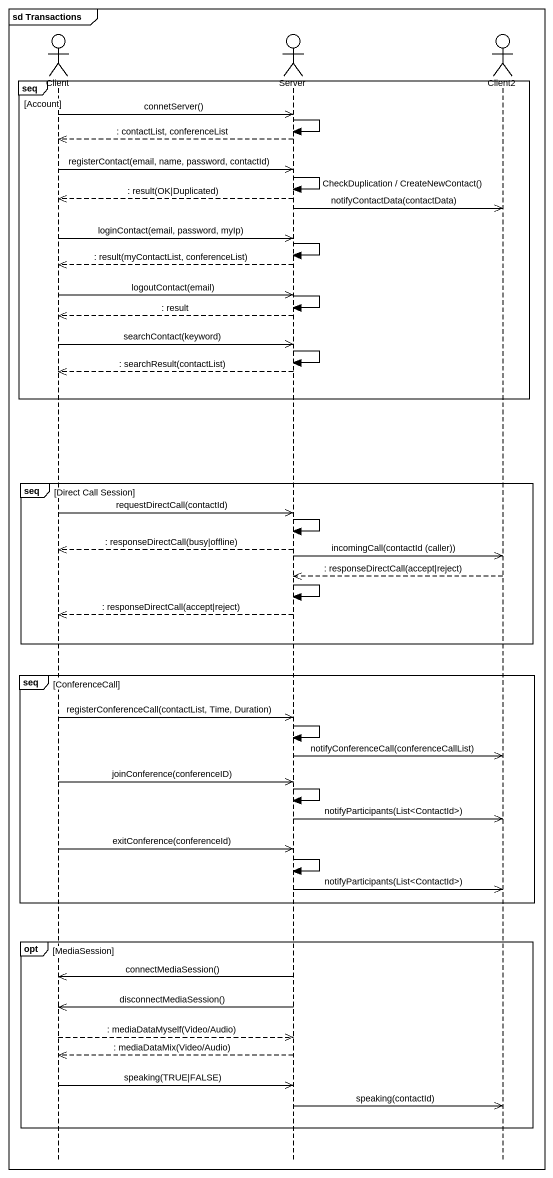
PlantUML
@startuml
mainframe sd Transactions
hide footbox
actor Client
actor Server
actor Client2

group seq [Account]
  Client ->> Server : connetServer()
  Server -> Server
  Server -->> Client : : contactList, conferenceList
  Client ->> Server : registerContact(email, name, password, contactId)
  Server -> Server : CheckDuplication / CreateNewContact()
  Server -->> Client : : result(OK|Duplicated)
  Server ->> Client2 : notifyContactData(contactData)
  Client ->> Server : loginContact(email, password, myIp)
  Server -> Server
  Server -->> Client : : result(myContactList, conferenceList)
  Client ->> Server : logoutContact(email)
  Server -> Server
  Server -->> Client : : result
  Client ->> Server : searchContact(keyword)
  Server -> Server
  Server -->> Client : : searchResult(contactList)
end
group seq [Direct Call Session]
  Client ->> Server : requestDirectCall(contactId)
  Server -> Server
  Server -->> Client : : responseDirectCall(busy|offline)
  Server ->> Client2 : incomingCall(contactId (caller))
  Client2 -->> Server : : responseDirectCall(accept|reject)
  Server -> Server
  Server -->> Client : : responseDirectCall(accept|reject)
end
group seq [ConferenceCall]
  Client ->> Server : registerConferenceCall(contactList, Time, Duration)
  Server -> Server
  Server ->> Client2 : notifyConferenceCall(conferenceCallList)
  Client ->> Server : joinConference(conferenceID)
  Server -> Server
  Server ->> Client2 : notifyParticipants(List<ContactId>)
  Client ->> Server : exitConference(conferenceId)
  Server -> Server
  Server ->> Client2 : notifyParticipants(List<ContactId>)
end
opt MediaSession
  Server ->> Client : connectMediaSession()
  Server ->> Client : disconnectMediaSession()
  Client -->> Server : : mediaDataMyself(Video/Audio)
  Server -->> Client : : mediaDataMix(Video/Audio)
  Client ->> Server : speaking(TRUE|FALSE)
  Server ->> Client2 : speaking(contactId)
end
@enduml
